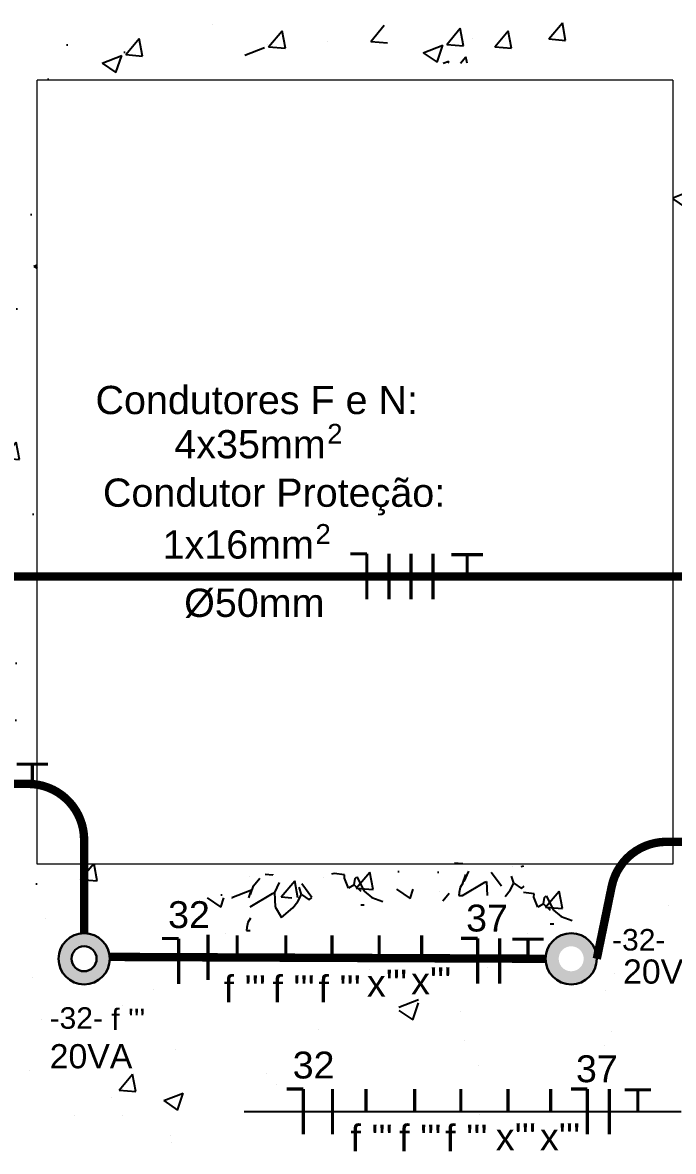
# Model space of a CAD drawing. Header units: millimetres. Extents: x 6597 to 20911, y -10306 to -132.
# Drawn here: x 12063.7 to 12296.1, y -6252 to -5848.8 of the extents above; entities that cross this region are included whole.
import ezdxf

# ---------------------------------------------------------------- set-up
doc = ezdxf.new("R2010")
doc.units = ezdxf.units.MM
doc.header["$LTSCALE"] = 25
doc.header["$MEASUREMENT"] = 0
doc.linetypes.add('DASHDOT2', pattern=[12.7, 6.35, -3.175, 0, -3.175])
doc.linetypes.add('Dashed', pattern=[0.75, 0.5, -0.25])
doc.layers.add('CIRCUITOS', color=7, linetype='Continuous')
doc.layers.add('MAAI - VEGETAÇÃO', color=106, linetype='Continuous')
for name, color, linetype, lineweight in [('EL-Condutos', 5, 'Continuous', 30), ('MAAI - ALVENARIA', 7, 'Continuous', 0), ('P-SIMBOL', 1, 'Continuous', 30), ('TEXTO', 7, 'Continuous', 30)]:
    doc.layers.add(name, color=color, linetype=linetype, lineweight=lineweight)
doc.styles.add('Arial', font='arial.ttf')
doc.styles.add('ETECARIAL', font='arial.ttf')
pattern_1 = [(50, (-24217.496, -17853.917), (71.72602, -6.27521), [7.5, -82.5]), (355, (-24217.496, -17853.92), (-13.87513, 75.21921), [6, -66]), (100.45144, (-24211.52, -17854.44), (57.85088, 68.944), [6.37402, -70.11421]), (46.1842, (-24217.5, -17833.92), (106.72413, -16.55193), [11.25, -123.75]), (96.63564, (-24208.6, -17835.3), (93.4662, 97.41186), [9.56103, -105.17138]), (351.18416, (-24217.5, -17833.92), (93.4662, 97.41186), [9, -99]), (21, (-24207.496, -17838.917), (59.690705, -40.26189), [7.5, -82.5]), (326, (-24207.496, -17838.92), (24.33153, 72.515), [6, -66]), (71.45144, (-24202.52, -17842.27), (84.02224, 32.25312), [6.37402, -70.11421]), (37.5, (-24217.496, -17853.917), (1.215986, 33.289385), [0, -65.2, 0, -67, 0, -66.25]), (7.5, (-24217.496, -17853.917), (26.306954, 39.44117), [0, -38.2, 0, -63.7, 0, -25.25]), (327.5, (-24239.796, -17853.917), (53.382244, -2.255487), [0, -25, 0, -78, 0, -103.5]), (317.5, (-24249.796, -17853.917), (58.318617, 10.0105), [0, -32.5, 0, -51.8, 0, -73.5])]

msp = doc.modelspace()

# ---------------------------------------------------------------- hatches: boundary and pattern name
at = {"layer": 'MAAI - VEGETAÇÃO', "transparency": 33554559}
h = msp.add_hatch(dxfattribs=at)
h.set_pattern_fill('AR-CONC', color=256, scale=10)
h.set_pattern_definition(pattern_1)
h.paths.add_polyline_path([(12117.36, -5784.38), (12220.02, -5784.38), (12220.02, -5769.38), (11189.36, -5769.38), (11189.36, -5869.38), (11199.36, -5869.38), (11295.36, -5869.38), (11714.04, -5868.58), (11885.71, -5869.38), (12017.36, -5869.38), (12056.86, -5869.38), (12068.86, -5869.38), (12117.36, -5869.38), (12117.36, -5839.56), (12117.36, -5839.56), (12117.36, -5827.56)])
h = msp.add_hatch(dxfattribs=at)
h.set_pattern_fill('AR-CONC', color=256, scale=10)
h.set_pattern_definition(pattern_1)
edge = h.paths.add_edge_path()
edge.add_line((12403.86, -6149.4), (12307.86, -6149.4))
edge.add_line((12307.86, -6149.4), (12307.86, -5869.38))
edge.add_line((12307.86, -5869.38), (12295.86, -5869.38))
edge.add_line((12295.86, -5869.38), (12295.86, -6149.4))
edge.add_line((12295.86, -6149.4), (12068.86, -6149.4))
edge.add_line((12068.86, -6149.4), (12068.86, -5869.38))
edge.add_line((12068.86, -5869.38), (12056.86, -5869.38))
edge.add_spline(control_points=[(12056.86, -5869.38), (12056.86, -5968.32), (12056.86, -6067.27), (12056.86, -6161.4)], knot_values=[0.621394, 0.621394, 0.621394, 0.621394, 1, 1, 1, 1], weights=[1, 1, 1, 1], degree=3, periodic=0)
edge.add_line((12056.86, -6161.4), (12307.86, -6161.4))
edge.add_line((12307.86, -6161.4), (12403.86, -6161.4))
edge.add_line((12403.86, -6161.4), (12403.86, -6149.4))
at = {"layer": 'P-SIMBOL'}
h = msp.add_hatch(color=256, dxfattribs=at)
h.dxf.hatch_style = 1
h.paths.add_polyline_path([(12076.53, -6183.16, 1), (12094.82, -6183.16, 1)])
h.paths.add_polyline_path([(12090.14, -6183.16, -1), (12081.21, -6183.16, -1)], flags=16)
h = msp.add_hatch(color=256, dxfattribs=at)
h.dxf.hatch_style = 1
h.paths.add_polyline_path([(12250.47, -6183.16, 1), (12268.76, -6183.16, 1)])
h.paths.add_polyline_path([(12264.08, -6183.16, -1), (12255.15, -6183.16, -1)], flags=16)

# ---------------------------------------------------------------- linework, layer by layer
at = {"layer": 'CIRCUITOS', "linetype": 'DASHDOT2'}
msp.add_line((12298.92, -6237.78), (12142.87, -6237.8), dxfattribs=at)
at = {"layer": 'CIRCUITOS'}
for points, const_width in [([(12180.74, -6038.51), (12186.65, -6038.51)], 1.16), ([(12186.65, -6038.51), (12186.65, -6054.77)], 1.16), ([(12194.51, -6038.51), (12194.51, -6054.77)], 1.16), ([(12202.38, -6038.51), (12202.38, -6054.77)], 1.16), ([(12210.24, -6038.51), (12210.24, -6054.77)], 1.16), ([(12216.82, -6038.8), (12228.06, -6038.8)], 1.11), ([(12222.44, -6038.8), (12222.44, -6046.64)], 1.11), ([(12061.57, -6113.65), (12072.81, -6113.65)], 1.11), ([(12067.19, -6113.65), (12067.19, -6121.49)], 1.11), ([(12113.54, -6175.92), (12119.45, -6175.92)], 1.16), ([(12119.45, -6175.92), (12119.45, -6192.18)], 1.16), ([(12129.88, -6174.51), (12129.88, -6190.77)], 1.16), ([(12140.32, -6174.77), (12140.32, -6182.72)], 1.16), ([(12157.72, -6174.77), (12157.72, -6182.72)], 1.16), ([(12174.19, -6174.77), (12174.19, -6182.72)], 1.16), ([(12191.04, -6174.77), (12191.04, -6182.91)], 1.16), ([(12206.23, -6174.77), (12206.23, -6182.91)], 1.16), ([(12220.26, -6175.83), (12226.18, -6175.83)], 1.16), ([(12226.18, -6175.83), (12226.18, -6192.09)], 1.16), ([(12234.04, -6175.83), (12234.04, -6192.09)], 1.16), ([(12238.54, -6176.12), (12249.79, -6176.12)], 1.11), ([(12244.17, -6176.12), (12244.17, -6183.96)], 1.11), ([(12158.04, -6229.65), (12163.95, -6229.65)], 1.16), ([(12163.95, -6229.65), (12163.95, -6245.92)], 1.16), ([(12174.39, -6229.65), (12174.39, -6245.92)], 1.16), ([(12186.32, -6229.65), (12186.32, -6237.78)], 1.16), ([(12203.72, -6229.65), (12203.72, -6237.78)], 1.16), ([(12220.19, -6229.65), (12220.19, -6237.78)], 1.16), ([(12237.05, -6229.65), (12237.05, -6237.78)], 1.16), ([(12252.24, -6229.65), (12252.24, -6237.78)], 1.16), ([(12259.5, -6229.65), (12265.41, -6229.65)], 1.16), ([(12265.41, -6229.65), (12265.41, -6245.92)], 1.16), ([(12273.27, -6229.65), (12273.27, -6245.92)], 1.16), ([(12278.66, -6229.94), (12288.14, -6229.94)], 1.11), ([(12283.4, -6229.94), (12283.4, -6237.78)], 1.11)]:
    msp.add_lwpolyline(points, dxfattribs=dict(at, const_width=const_width))
at = {"layer": 'EL-Condutos', "linetype": 'Dashed', "const_width": 3}
for points in [[(11450.59, -6102.1), (11856.15, -6102.6, 0.414599), (11866.17, -6092.6), (11866.17, -6056.64, -0.414214), (11876.17, -6046.64), (12459.66, -6046.64)], [(11919.68, -6120.69), (12065.68, -6120.69, -0.414214), (12085.68, -6140.69), (12085.68, -6174.02)], [(12409.41, -6141.38), (12293.66, -6141.38, 0.356001), (12274.07, -6157.35), (12268.76, -6183.16)]]:
    msp.add_lwpolyline(points, format="xyb", dxfattribs=at)
msp.add_lwpolyline([(12094.79, -6182.49), (12250.47, -6183.16)], dxfattribs=at)
at = {"layer": 'MAAI - ALVENARIA'}
for p, q in [((12068.86, -6149.4), (12068.86, -5869.38)), ((12295.86, -5869.38), (12068.86, -5869.38)), ((12295.86, -5869.38), (12295.86, -6149.4)), ((12295.86, -6149.4), (12068.86, -6149.4))]:
    msp.add_line(p, q, dxfattribs=at)
at = {"layer": 'MAAI - VEGETAÇÃO', "linetype": 'Continuous', "transparency": 33554559}
for p, q in [((12131.52, -5849.29), (12131.52, -5849.29)), ((12188.02, -5855.46), (12192.84, -5849.71)), ((12251.65, -5854.62), (12256.47, -5848.87)), ((12257.63, -5855.14), (12256.47, -5848.87)), ((12151.57, -5857.39), (12156.39, -5851.65)), ((12157.55, -5857.91), (12156.39, -5851.65)), ((12215.2, -5856.55), (12220.02, -5850.81)), ((12221.18, -5857.07), (12220.02, -5850.81)), ((12224.33, -5854.57), (12224.33, -5854.57)), ((12232.32, -5857.42), (12237.14, -5851.68)), ((12236.08, -5854.52), (12236.08, -5854.52)), ((12238.3, -5857.95), (12237.14, -5851.68)), ((12251.65, -5854.62), (12257.63, -5855.14)), ((12143.1, -5860.4), (12150.1, -5857.72)), ((12151.16, -5856.55), (12151.16, -5856.55)), ((12151.57, -5857.39), (12157.55, -5857.91)), ((12172.45, -5855.36), (12172.45, -5855.36)), ((12188.02, -5855.46), (12194, -5855.98)), ((12206.73, -5859.56), (12213.73, -5856.88)), ((12211.7, -5862.92), (12213.73, -5856.88)), ((12215.2, -5856.55), (12221.18, -5857.07)), ((12232.32, -5857.42), (12238.3, -5857.95)), ((12257.3, -5855.57), (12257.3, -5855.57)), ((12206.73, -5859.56), (12211.7, -5862.92)), ((12213.88, -5863.31), (12215.95, -5862.51)), ((12215.68, -5863.31), (12215.95, -5862.51)), ((12220.03, -5863.31), (12221.98, -5860.98)), ((12222.41, -5863.31), (12221.98, -5860.98)), ((12217.91, -6148.89), (12220.71, -6149.14)), ((12220.71, -6149.14), (12220.67, -6148.89)), ((12150.29, -6152.91), (12153.1, -6153.15)), ((12153.1, -6153.15), (12153.05, -6152.91)), ((12182.86, -6157.93), (12187.68, -6152.18)), ((12188.84, -6158.45), (12187.68, -6152.19)), ((12238.78, -6150.28), (12238.78, -6150.28)), ((12144.81, -6153.82), (12144.81, -6153.82)), ((12171.16, -6154.3), (12171.16, -6154.3)), ((12182.86, -6157.93), (12188.84, -6158.45)), ((12197.25, -6158.33), (12202.12, -6161.61)), ((12202.12, -6161.61), (12203.22, -6158.33)), ((12212.43, -6159.24), (12212.43, -6159.24)), ((12229.37, -6159.31), (12229.37, -6159.31)), ((12250.48, -6164.7), (12255.3, -6158.96)), ((12256.46, -6165.22), (12255.3, -6158.96)), ((12129.64, -6161.4), (12134.51, -6164.68)), ((12134.51, -6164.68), (12135.61, -6161.4)), ((12250.48, -6164.7), (12256.46, -6165.22)), ((12294.3, -6164.25), (12294.3, -6164.25)), ((12071.83, -6168.6), (12071.83, -6168.6)), ((12136.04, -6174.07), (12136.04, -6174.07)), ((12244.13, -6174.26), (12244.13, -6174.26)), ((12110.47, -6182.18), (12110.47, -6182.18)), ((12122.7, -6181.38), (12122.7, -6181.38)), ((12133.61, -6182.66), (12133.61, -6182.66)), ((12242.65, -6183.16), (12242.65, -6183.16)), ((12187.72, -6187.01), (12187.72, -6187.01)), ((12229.79, -6186.14), (12229.79, -6186.14)), ((12275.02, -6188.39), (12275.02, -6188.39)), ((12067.42, -6189.68), (12067.42, -6189.68)), ((12110.45, -6194.28), (12110.45, -6194.28)), ((12271.94, -6194.53), (12271.94, -6194.53)), ((12099.55, -6199.76), (12099.55, -6199.76)), ((12198.1, -6200.45), (12205.1, -6197.76)), ((12203.08, -6204.94), (12205.11, -6198.9)), ((12070.56, -6204.74), (12070.56, -6204.74)), ((12198.11, -6201.59), (12203.09, -6204.94)), ((12220, -6202.03), (12220, -6202.03)), ((12169.49, -6208.43), (12169.49, -6208.43)), ((12274.17, -6209.25), (12274.17, -6209.25)), ((12221.5, -6212.44), (12221.5, -6212.44)), ((12118.15, -6215.47), (12118.15, -6215.47)), ((12271.34, -6214.29), (12271.34, -6214.29)), ((12226.4, -6221.24), (12226.4, -6221.24)), ((12066.21, -6222.97), (12066.21, -6222.97)), ((12098.16, -6230.07), (12102.98, -6224.32)), ((12104.13, -6230.59), (12102.98, -6224.32)), ((12150.93, -6224.06), (12150.93, -6224.06)), ((12154.43, -6228.15), (12154.43, -6228.15)), ((12095.4, -6232.72), (12095.4, -6232.72)), ((12098.16, -6230.07), (12104.13, -6230.59)), ((12114.09, -6233.84), (12121.09, -6231.15)), ((12119.06, -6237.2), (12121.09, -6231.15)), ((12114.09, -6233.84), (12119.06, -6237.2)), ((12082.13, -6239.2), (12082.13, -6239.2)), ((12099.22, -6239.29), (12099.22, -6239.29)), ((12226.82, -6238.64), (12226.82, -6238.64)), ((12116.48, -6246.16), (12116.48, -6246.16)), ((12116.93, -6248.76), (12116.93, -6248.76))]:
    msp.add_line(p, q, dxfattribs=at)
at = {"layer": 'MAAI - VEGETAÇÃO', "transparency": 33554559}
for p, q in [((12174.97, -6152.7), (12174.02, -6152.98)), ((12178.72, -6153.14), (12174.97, -6152.7)), ((12222.94, -6151.84), (12221.23, -6155.5)), ((12234.67, -6157.2), (12231.07, -6152.38)), ((12242.59, -6150.04), (12241.64, -6150.32)), ((12146.17, -6157.07), (12148.46, -6154.32)), ((12155.32, -6155.86), (12153.62, -6159.51)), ((12167.05, -6161.22), (12163.45, -6156.39)), ((12178.68, -6154.39), (12178.72, -6153.14)), ((12180.13, -6157.9), (12178.68, -6154.39)), ((12182.06, -6156.7), (12180.13, -6157.9)), ((12182.06, -6156.7), (12182.44, -6154.52)), ((12182.06, -6156.7), (12184.49, -6158.98)), ((12182.44, -6154.52), (12183.09, -6153.91)), ((12183.09, -6153.91), (12185.7, -6159.06)), ((12220.89, -6156.15), (12219.95, -6157.66)), ((12220.74, -6160.54), (12228.75, -6155.79)), ((12220.89, -6156.15), (12221.94, -6153.05)), ((12228.75, -6155.79), (12229.39, -6155.5)), ((12229.39, -6155.5), (12229.65, -6160.55)), ((12237.78, -6158.71), (12239.09, -6156.14)), ((12239.09, -6156.14), (12238.24, -6153.6)), ((12239.09, -6156.14), (12241.85, -6158.11)), ((12144.97, -6164.56), (12152.98, -6159.81)), ((12145.12, -6160.17), (12146.17, -6157.07)), ((12152.98, -6159.81), (12153.62, -6159.51)), ((12153.62, -6159.51), (12153.88, -6164.56)), ((12162.01, -6162.72), (12163.32, -6160.15)), ((12163.32, -6160.15), (12162.47, -6157.61)), ((12163.32, -6160.15), (12166.08, -6162.13)), ((12185.7, -6159.06), (12188.37, -6161.26)), ((12213.78, -6162.48), (12216.07, -6159.74)), ((12219.6, -6159.46), (12219.49, -6160.5)), ((12219.49, -6160.5), (12220.74, -6160.54)), ((12219.95, -6157.66), (12219.6, -6159.46)), ((12235.98, -6160.91), (12237.78, -6158.71)), ((12241.85, -6158.11), (12242.82, -6157.2)), ((12246.34, -6159.91), (12242.59, -6159.47)), ((12246.3, -6161.17), (12246.34, -6159.91)), ((12250.06, -6161.29), (12250.71, -6160.69)), ((12250.71, -6160.69), (12253.32, -6165.83)), ((12153.88, -6164.56), (12156.2, -6168.42)), ((12156.2, -6168.42), (12160.21, -6164.93)), ((12160.21, -6164.93), (12162.01, -6162.72)), ((12166.08, -6162.13), (12167.05, -6161.22)), ((12184.49, -6163.9), (12185.74, -6163.95)), ((12188.37, -6161.26), (12192.35, -6162.75)), ((12247.75, -6164.67), (12246.3, -6161.17)), ((12249.67, -6163.48), (12247.75, -6164.67)), ((12249.67, -6163.48), (12250.06, -6161.29)), ((12249.67, -6163.48), (12252.11, -6165.75)), ((12145.12, -6168.66), (12144.18, -6170.16)), ((12253.32, -6165.83), (12255.98, -6168.03)), ((12255.98, -6168.03), (12259.97, -6169.52)), ((12143.83, -6171.96), (12143.72, -6173)), ((12143.72, -6173), (12144.97, -6173.05)), ((12144.18, -6170.16), (12143.83, -6171.96)), ((12252.11, -6170.67), (12253.36, -6170.72))]:
    msp.add_line(p, q, dxfattribs=at)
at = {"layer": 'P-SIMBOL'}
for centre, radius in [((12085.68, -6183.16), 9.14), ((12085.68, -6183.16), 9.14), ((12259.62, -6183.16), 9.14), ((12259.62, -6183.16), 9.14), ((12085.68, -6183.16), 4.46)]:
    msp.add_circle(centre, radius, dxfattribs=at)

# ---------------------------------------------------------------- texts
at = {"layer": 'CIRCUITOS', "linetype": 'DASHDOT2', "style": 'Arial'}
for s, height, p in [('32', 9.6, (12115.67, -6172.19)), ('37', 9.6, (12222.09, -6173.42)), ('-32-', 7.68, (12274.2, -6180.21)), ('20VA', 8.64, (12278.14, -6192.04)), ("f '''", 9.6, (12135.51, -6198.69)), ("f '''", 9.6, (12152.91, -6198.69)), ("f '''", 9.6, (12169.38, -6198.69)), ("x'''", 9.6, (12186.68, -6196.68)), ("x'''", 9.6, (12202.45, -6195.85)), ('-32-', 7.68, (12073.33, -6208.16)), ("f '''", 7.68, (12095.41, -6208.64)), ('20VA', 8.64, (12073.39, -6222.29)), ('32', 9.6, (12160.17, -6225.92)), ('37', 9.6, (12261.32, -6227.25)), ("f '''", 9.6, (12180.77, -6251.97)), ("f '''", 9.6, (12198.17, -6251.97)), ("f '''", 9.6, (12214.64, -6251.97)), ("x'''", 9.6, (12232.69, -6251.56)), ("x'''", 9.6, (12248.46, -6251.55))]:
    msp.add_text(s, height=height, dxfattribs=at).set_placement(p)
at = {"layer": 'TEXTO', "style": 'ETECARIAL'}
for s, height, p in [('Condutores F e N:', 10.0907, (12089.74, -5988.61)), ('4x35mm', 10.091, (12117.9, -6004.42)), ('2', 7.06, (12172.48, -5999.15)), ('Condutor Proteção:', 10.0907, (12092.39, -6021.71)), ('2', 7.06, (12168.29, -6034.95)), ('1x16mm', 10.091, (12113.71, -6040.22)), ('%%C50mm', 10.091, (12121.4, -6061.05))]:
    msp.add_text(s, height=height, dxfattribs=at).set_placement(p)

doc.saveas('drawing.dxf')
